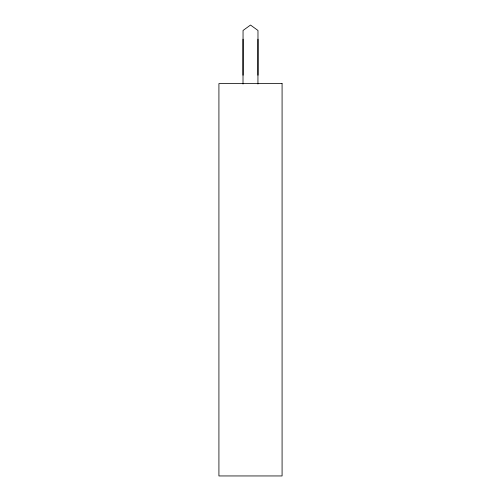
<?xml version="1.0" encoding="UTF-8"?>
<svg xmlns="http://www.w3.org/2000/svg" width="501" height="501" viewBox="0 0 501 501"><rect width="100%" height="100%" fill="white"/><g stroke="black" fill="none" stroke-linecap="round" stroke-linejoin="round"><path stroke-width="0.75" d="M243.048 39.178L243.01 84.03M257.977 39.191L257.94 84.043M257.977 75.225L257.977 30.473L250.513 25.05L243.048 30.473L243.048 75.225M282.082 83.598L218.918 83.598L218.918 475.95L282.082 475.95L282.082 83.598"/></g></svg>
